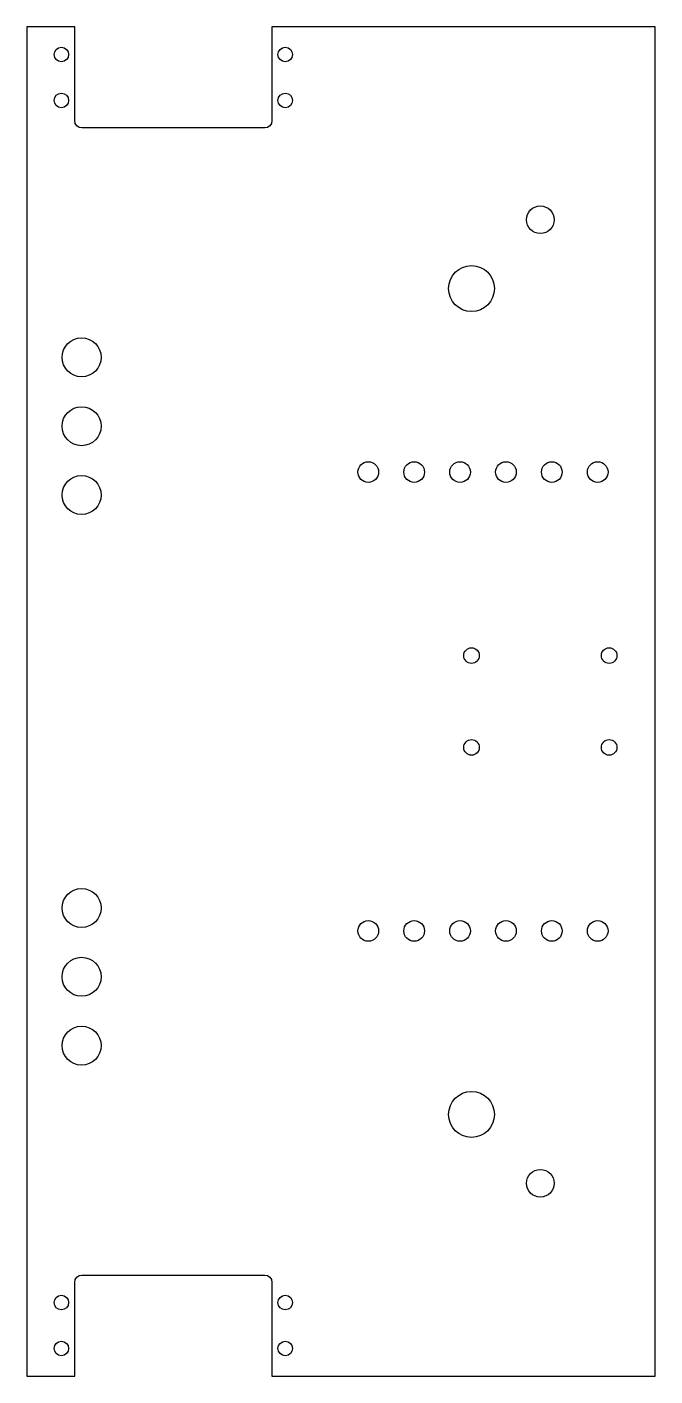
# Model space of a CAD drawing. Header units: millimetres. Extents: x -62 to 75, y -147 to 147.
import ezdxf

# ---------------------------------------------------------------- set-up
doc = ezdxf.new("R2010")
doc.units = ezdxf.units.MM

msp = doc.modelspace()

# ---------------------------------------------------------------- linework, layer by layer
msp.add_lwpolyline([(-61.9, 147), (-61.9, -147), (-51.5, -147), (-51.5, -126.5875, -0.41421356), (-49.9125, -125), (-10.0875, -125, -0.41421356), (-8.5, -126.5875), (-8.5, -147), (75, -147), (75, 147), (-8.5, 147), (-8.5, 126.5875, -0.41421356), (-10.0875, 125), (-49.9125, 125, -0.41421356), (-51.5, 126.5875), (-51.5, 147)], format="xyb", close=True)
for centre, radius in [((-54.4, 141), 1.5875), ((-5.6, 141), 1.5875), ((-54.4, 131), 1.5875), ((-5.6, 131), 1.5875), ((50, 105), 3), ((35, 90), 5), ((-50, 75), 4.25), ((-50, 60), 4.25), ((12.5, 50), 2.25), ((22.5, 50), 2.25), ((32.5, 50), 2.25), ((42.5, 50), 2.25), ((52.5, 50), 2.25), ((62.5, 50), 2.25), ((-50, 45), 4.25), ((35, 10), 1.7), ((65, 10), 1.7), ((35, -10), 1.7), ((65, -10), 1.7), ((-50, -45), 4.25), ((12.5, -50), 2.25), ((22.5, -50), 2.25), ((32.5, -50), 2.25), ((42.5, -50), 2.25), ((52.5, -50), 2.25), ((62.5, -50), 2.25), ((-50, -60), 4.25), ((-50, -75), 4.25), ((35, -90), 5), ((50, -105), 3), ((-54.4, -131), 1.5875), ((-5.6, -131), 1.5875), ((-54.4, -141), 1.5875), ((-5.6, -141), 1.5875)]:
    msp.add_circle(centre, radius)

doc.saveas('drawing.dxf')
